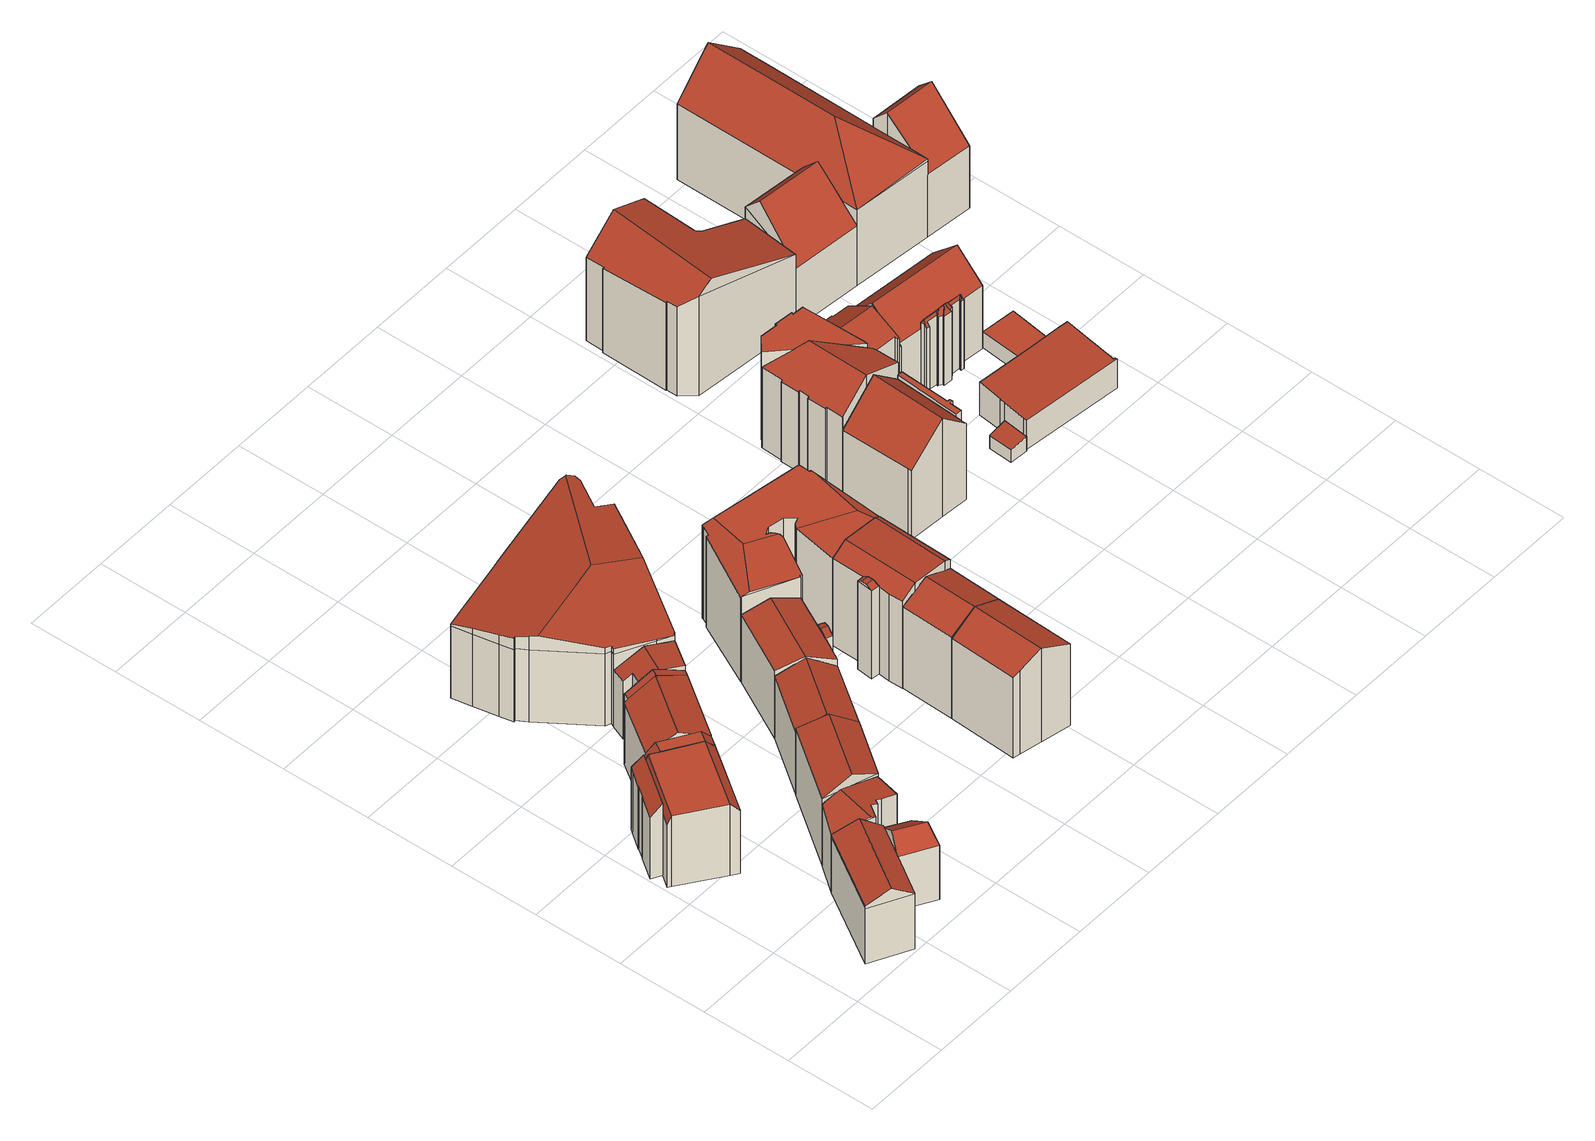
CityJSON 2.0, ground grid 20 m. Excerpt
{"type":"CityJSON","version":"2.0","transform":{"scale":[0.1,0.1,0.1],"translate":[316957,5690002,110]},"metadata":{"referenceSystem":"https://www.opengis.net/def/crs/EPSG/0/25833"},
"CityObjects":{
"building1":{"type":"Building","attributes":{"Dachtyp_tdc":"tdcGableRoof","Gemeindeschluessel":14713000,"Dachneigung":24.81,"QualitaetDacherkennung":63,"Geometrietyp2DReferenz":"3000","function":"31001_9998","roofType":"3100","measuredHeight":17.53},"geometry":[{"type":"MultiSurface","lod":"2","boundaries":[[[0,1,2,3]],[[1,4,5,2]],[[4,6,7,5]],[[6,8,9,7]],[[8,10,11,9]],[[10,12,13,11]],[[12,0,3,13]],[[14,15,16,17]],[[18,19,20,4,21,16,15]],[[0,17,16,21,1]],[[1,21,4]],[[6,20,19,8]],[[4,20,6]],[[8,19,18,10]],[[10,18,15,14,12]],[[12,14,17,0]],[[3,2,5,7,9,11,13]]],"semantics":{"surfaces":[{"type":"WallSurface"},{"type":"RoofSurface"},{"type":"GroundSurface"}],"values":[0,0,0,0,0,0,0,1,1,0,0,0,0,0,0,0,2]}}]},
"building2":{"type":"Building","attributes":{"Gemeindeschluessel":14713000,"Geometrietyp2DReferenz":"3000","function":"31001_9998","roofType":"9999"},"children":["building2-1","building2-2","building2-3"]},
"building2-1":{"type":"BuildingPart","attributes":{"Dachtyp_tdc":"tdcFreeFormRoof","Dachneigung":0.586,"QualitaetDacherkennung":63,"Geometrietyp2DReferenz":"3000","roofType":"5000","measuredHeight":18.32},"parents":["building2"],"geometry":[{"type":"MultiSurface","lod":"2","boundaries":[[[22,23,24,25]],[[23,26,27,24]],[[26,28,29,27]],[[28,30,31,29]],[[30,32,33,31]],[[32,34,35,33]],[[34,36,37,35]],[[38,22,25,39]],[[40,41,42,43,38,44,45,46]],[[47,48,49,50]],[[51,40,46,52,53,54,50,49]],[[30,51,49,32]],[[28,40,51,30]],[[32,49,48,34]],[[34,48,47,36]],[[22,43,42,23]],[[38,43,22]],[[23,42,41,26]],[[26,41,40,28]],[[25,24,27,29,31,33,35,37,55,56,57,58,39]],[[55,37,36,59]],[[57,56,60,61]],[[56,55,59,60]],[[39,58,62,38]],[[58,57,61,62]],[[60,59,50,54]],[[61,60,54,53,52]],[[62,44,38]],[[52,46,45]],[[61,52,45,44,62]],[[36,47,50,59]]],"semantics":{"surfaces":[{"type":"WallSurface"},{"type":"RoofSurface"},{"type":"GroundSurface"},{"type":"ClosureSurface"}],"values":[0,0,0,0,0,0,0,0,1,1,1,0,0,0,0,0,0,0,0,2,3,3,3,3,3,0,3,0,0,3,3]}}]},
"building2-2":{"type":"BuildingPart","attributes":{"Dachtyp_tdc":"tdcCutGableRoof","Dachneigung":0.052,"QualitaetDacherkennung":78,"Geometrietyp2DReferenz":"3000","roofType":"9999","measuredHeight":18.26},"parents":["building2"],"geometry":[{"type":"MultiSurface","lod":"2","boundaries":[[[47,63,64,37,36]],[[63,65,66,64]],[[65,67,68,66]],[[67,69,70,68]],[[69,71,72,70]],[[73,74,39,75]],[[74,76,44,62,58,39]],[[65,63,47,50,54]],[[76,74,73,71,69,67]],[[54,53,52,45,76,67,65]],[[37,64,66,68,70,72,75,39,58,57,56,55]],[[75,72,71,73]],[[45,44,76]],[[56,57,61,60]],[[57,58,62,61]],[[60,61,52,53,54]],[[61,62,44,45,52]],[[50,59,60,54]],[[36,37,55,59]],[[56,60,59,55]],[[47,36,59,50]]],"semantics":{"surfaces":[{"type":"WallSurface"},{"type":"RoofSurface"},{"type":"GroundSurface"},{"type":"ClosureSurface"}],"values":[0,0,0,0,0,0,0,1,1,1,2,3,0,3,3,3,3,0,3,3,3]}}]},
"building2-3":{"type":"BuildingPart","attributes":{"Dachtyp_tdc":"tdcPolyFlatRoof","Dachneigung":45.35,"QualitaetDacherkennung":39,"Geometrietyp2DReferenz":"3000","roofType":"2100","measuredHeight":18.46},"parents":["building2"],"geometry":[{"type":"MultiSurface","lod":"2","boundaries":[[[77,78,79,72,71]],[[78,80,81,79]],[[80,82,83,81]],[[82,84,85,83]],[[84,86,87,85]],[[86,88,89,87]],[[88,90,91,89]],[[90,92,93,91]],[[92,94,73,75,93]],[[94,92,90,88,86,84,82,80,78,77]],[[72,79,81,83,85,87,89,91,93,75]],[[77,71,73,94]],[[71,72,75,73]]],"semantics":{"surfaces":[{"type":"WallSurface"},{"type":"RoofSurface"},{"type":"GroundSurface"},{"type":"ClosureSurface"}],"values":[0,0,0,0,0,0,0,0,0,1,2,0,3]}}]},
"building3":{"type":"Building","attributes":{"Dachtyp_tdc":"tdcGableRoof","Gemeindeschluessel":14713000,"Dachneigung":37.12,"QualitaetDacherkennung":51,"Geometrietyp2DReferenz":"3000","function":"31001_9998","roofType":"3100","measuredHeight":17.14},"geometry":[{"type":"MultiSurface","lod":"2","boundaries":[[[95,96,97,98]],[[96,99,100,97]],[[99,6,101,100]],[[6,95,98,101]],[[99,96,102]],[[95,6,103]],[[96,95,103,102]],[[6,99,102,103]],[[98,97,100,101]]],"semantics":{"surfaces":[{"type":"WallSurface"},{"type":"RoofSurface"},{"type":"GroundSurface"}],"values":[0,0,0,0,0,0,1,1,2]}}]},
"building4":{"type":"Building","attributes":{"Dachtyp_tdc":"tdcFreeFormRoof","Gemeindeschluessel":14713000,"Dachneigung":12.21,"QualitaetDacherkennung":18,"Geometrietyp2DReferenz":"3000","function":"31001_9998","roofType":"5000","measuredHeight":17.22},"geometry":[{"type":"MultiSurface","lod":"2","boundaries":[[[104,105,106,107]],[[105,108,109,106]],[[108,110,111,109]],[[110,112,113,111]],[[112,114,115,113]],[[114,116,117,115]],[[116,118,2,117]],[[118,119,3,2]],[[119,104,107,3]],[[116,114,112,110,108,105,120,121,118]],[[121,120,104,119]],[[105,104,120]],[[119,118,121]],[[107,106,109,111,113,115,117,2,3]]],"semantics":{"surfaces":[{"type":"WallSurface"},{"type":"RoofSurface"},{"type":"GroundSurface"}],"values":[0,0,0,0,0,0,0,0,0,1,1,0,0,2]}}]},
"building5":{"type":"Building","attributes":{"Gemeindeschluessel":14713000,"Geometrietyp2DReferenz":"3000","function":"31001_9998","roofType":"9999"},"children":["building5-1","building5-2"]},
"building5-1":{"type":"BuildingPart","attributes":{"Dachtyp_tdc":"tdcGableRoof","Dachneigung":25.47,"QualitaetDacherkennung":74,"Geometrietyp2DReferenz":"3000","roofType":"3100","measuredHeight":19.34},"parents":["building5"],"geometry":[{"type":"MultiSurface","lod":"2","boundaries":[[[122,123,124,125]],[[126,127,128,129]],[[127,130,131,128]],[[130,122,125,131]],[[41,132,133,134,122]],[[135,136,133,132,137]],[[127,137,132,41,130]],[[126,135,137,127]],[[122,134,138,123]],[[130,41,122]],[[125,124,139,129,128,131]],[[129,139,140,126]],[[139,124,123,140]],[[138,134,133]],[[140,136,135,126]],[[123,138,133,136,140]]],"semantics":{"surfaces":[{"type":"WallSurface"},{"type":"RoofSurface"},{"type":"GroundSurface"},{"type":"ClosureSurface"}],"values":[0,0,0,0,1,1,0,0,0,0,2,3,3,0,3,3]}}]},
"building5-2":{"type":"BuildingPart","attributes":{"Dachtyp_tdc":"tdcGableRoof","Dachneigung":25.17,"QualitaetDacherkennung":37,"Geometrietyp2DReferenz":"3000","roofType":"3100","measuredHeight":19.37},"parents":["building5"],"geometry":[{"type":"MultiSurface","lod":"2","boundaries":[[[138,141,142,124,123]],[[141,143,144,142]],[[143,145,146,144]],[[145,147,148,146]],[[147,149,150,148]],[[149,151,152,150]],[[151,135,126,129,152]],[[147,145,143,141,138,133,153]],[[153,135,151,149,147]],[[129,139,124,142,144,146,148,150,152]],[[136,135,153]],[[139,129,126,140]],[[140,126,135,136]],[[133,136,153]],[[139,140,123,124]],[[138,123,140,136,133]]],"semantics":{"surfaces":[{"type":"WallSurface"},{"type":"RoofSurface"},{"type":"GroundSurface"},{"type":"ClosureSurface"}],"values":[0,0,0,0,0,0,0,1,1,2,0,3,3,0,3,3]}}]},
"building6":{"type":"Building","attributes":{"Dachtyp_tdc":"tdcFreeFormRoof","Gemeindeschluessel":14713000,"Dachneigung":18.06,"QualitaetDacherkennung":37,"Geometrietyp2DReferenz":"3000","function":"31001_9998","roofType":"5000","measuredHeight":19.32},"geometry":[{"type":"MultiSurface","lod":"2","boundaries":[[[154,155,156,157]],[[155,158,159,156]],[[158,160,161,159]],[[160,154,157,161]],[[158,155,162,163]],[[163,162,154,160]],[[160,158,163]],[[155,154,162]],[[157,156,159,161]]],"semantics":{"surfaces":[{"type":"WallSurface"},{"type":"RoofSurface"},{"type":"GroundSurface"}],"values":[0,0,0,0,1,1,0,0,2]}}]},
"building7":{"type":"Building","attributes":{"Dachtyp_tdc":"tdcFreeFormRoof","Gemeindeschluessel":14713000,"Dachneigung":31.48,"QualitaetDacherkennung":33,"Geometrietyp2DReferenz":"3000","function":"31001_9998","roofType":"5000","measuredHeight":18.34},"geometry":[{"type":"MultiSurface","lod":"2","boundaries":[[[164,165,166,167]],[[165,168,169,166]],[[168,170,171,169]],[[170,172,152,171]],[[172,173,150,152]],[[173,174,146,150]],[[174,175,176,146]],[[175,164,167,176]],[[172,170,168,177,178,173]],[[175,174,178,177,165,164]],[[174,173,178]],[[168,165,177]],[[167,166,169,171,152,150,146,176]]],"semantics":{"surfaces":[{"type":"WallSurface"},{"type":"RoofSurface"},{"type":"GroundSurface"}],"values":[0,0,0,0,0,0,0,0,1,1,0,0,2]}}]},
"building8":{"type":"Building","attributes":{"Dachtyp_tdc":"tdcGableRoof","Gemeindeschluessel":14713000,"Dachneigung":31.93,"QualitaetDacherkennung":53,"Geometrietyp2DReferenz":"3000","function":"31001_9998","roofType":"3100","measuredHeight":19.26},"geometry":[{"type":"MultiSurface","lod":"2","boundaries":[[[179,180,181,182]],[[183,184,185,186]],[[187,188,184,183]],[[188,180,185,184]],[[180,179,186,185]],[[179,187,183,186]],[[180,188,181]],[[187,179,182]],[[188,187,182,181]]],"semantics":{"surfaces":[{"type":"RoofSurface"},{"type":"GroundSurface"},{"type":"WallSurface"}],"values":[0,1,2,2,2,2,2,2,0]}}]},
"building9":{"type":"Building","attributes":{"Dachtyp_tdc":"tdcFreeFormRoof","Gemeindeschluessel":14713000,"Dachneigung":10.05,"QualitaetDacherkennung":13,"Geometrietyp2DReferenz":"3000","function":"31001_9998","roofType":"5000","measuredHeight":22.24},"geometry":[{"type":"MultiSurface","lod":"2","boundaries":[[[189,190,191,192]],[[190,193,194,191]],[[193,195,196,194]],[[195,197,198,196]],[[197,199,200,198]],[[199,201,202,200]],[[201,203,204,202]],[[203,205,206,204]],[[205,207,208,206]],[[207,209,210,208]],[[209,211,212,210]],[[211,213,214,212]],[[213,215,216,214]],[[215,217,218,216]],[[217,219,220,218]],[[219,221,222,220]],[[221,223,224,222]],[[223,225,226,224]],[[225,227,228,226]],[[227,229,230,228]],[[229,231,232,230]],[[231,189,192,232]],[[233,234,235,236,237,238,239,240,241]],[[242,243,244,245,246,247,248,249,250,251,239,238]],[[211,252,253,240,239,251,254,255,256,257]],[[213,257,256,215]],[[211,257,213]],[[215,256,255,217]],[[217,255,254,219]],[[219,254,251,250,221]],[[207,253,252,209]],[[205,241,240,253,207]],[[209,252,211]],[[221,250,249,223]],[[223,249,248,225]],[[225,248,247,227]],[[227,247,246,229]],[[229,246,245,231]],[[231,245,244,189]],[[189,244,243,190]],[[190,243,242,193]],[[193,242,238,237,195]],[[195,237,236,197]],[[197,236,235,199]],[[199,235,234,201]],[[201,234,233,203]],[[203,233,241,205]],[[192,191,194,196,198,200,202,204,206,208,210,212,214,216,218,220,222,224,226,228,230,232]]],"semantics":{"surfaces":[{"type":"WallSurface"},{"type":"RoofSurface"},{"type":"GroundSurface"}],"values":[0,0,0,0,0,0,0,0,0,0,0,0,0,0,0,0,0,0,0,0,0,0,1,1,1,0,0,0,0,0,0,0,0,0,0,0,0,0,0,0,0,0,0,0,0,0,0,2]}}]},
"building10":{"type":"Building","attributes":{"Gemeindeschluessel":14713000,"Geometrietyp2DReferenz":"3000","function":"31001_9998","roofType":"9999"},"children":["building10-1","building10-2"]},
"building10-1":{"type":"BuildingPart","attributes":{"Dachtyp_tdc":"tdcGableRoof","Dachneigung":20.44,"QualitaetDacherkennung":77,"Geometrietyp2DReferenz":"3000","roofType":"3100","measuredHeight":19.54},"parents":["building10"],"geometry":[{"type":"MultiSurface","lod":"2","boundaries":[[[258,259,260,261]],[[259,262,263,260]],[[262,264,263]],[[265,266,185,267]],[[266,268,269,185]],[[268,270,184,269]],[[270,271,272,184]],[[271,258,261,272]],[[268,266,265,273,264,262,259,258]],[[258,271,270,268]],[[261,260,263,274,267,185,269,184,272]],[[273,274,263,264]],[[265,267,274,273]]],"semantics":{"surfaces":[{"type":"WallSurface"},{"type":"RoofSurface"},{"type":"GroundSurface"},{"type":"ClosureSurface"}],"values":[0,0,0,0,0,0,0,0,1,1,2,3,3]}}]},
"building10-2":{"type":"BuildingPart","attributes":{"Dachtyp_tdc":"tdcGableRoof","Dachneigung":10.21,"QualitaetDacherkennung":53,"Geometrietyp2DReferenz":"3000","roofType":"3100","measuredHeight":18.08},"parents":["building10"],"geometry":[{"type":"MultiSurface","lod":"2","boundaries":[[[275,276,277,263,264]],[[276,278,279,277]],[[278,276,280]],[[275,281,282]],[[276,275,282,280]],[[281,278,280,282]],[[263,277,279,267,274]],[[267,279,278,281,273,265]],[[273,274,267,265]],[[275,264,273,281]],[[264,263,274,273]]],"semantics":{"surfaces":[{"type":"WallSurface"},{"type":"RoofSurface"},{"type":"GroundSurface"},{"type":"ClosureSurface"}],"values":[0,0,0,0,1,1,2,0,3,0,3]}}]},
"building11":{"type":"Building","attributes":{"Dachtyp_tdc":"tdcGableRoof","Gemeindeschluessel":14713000,"Dachneigung":24.51,"QualitaetDacherkennung":61,"Geometrietyp2DReferenz":"3000","function":"31001_9998","roofType":"3100","measuredHeight":24.2},"geometry":[{"type":"MultiSurface","lod":"2","boundaries":[[[283,284,285,286]],[[284,287,288,285]],[[287,289,290,288]],[[289,291,292,290]],[[291,293,294,292]],[[293,295,296,294]],[[295,283,286,296]],[[291,289,287,284,283]],[[283,295,293,291]],[[286,285,288,290,292,294,296]]],"semantics":{"surfaces":[{"type":"WallSurface"},{"type":"RoofSurface"},{"type":"GroundSurface"}],"values":[0,0,0,0,0,0,0,1,1,2]}}]},
"building12":{"type":"Building","attributes":{"Dachtyp_tdc":"tdcFreeFormRoof","Gemeindeschluessel":14713000,"Dachneigung":24.12,"QualitaetDacherkennung":63,"Geometrietyp2DReferenz":"3000","function":"31001_9998","roofType":"5000","measuredHeight":24.19},"geometry":[{"type":"MultiSurface","lod":"2","boundaries":[[[297,298,299,300]],[[298,301,302,299]],[[301,293,294,302]],[[293,303,290,294]],[[303,297,300,290]],[[293,301,298,304,291]],[[291,304,297,303]],[[298,297,304]],[[303,293,291]],[[300,299,302,294,290]]],"semantics":{"surfaces":[{"type":"WallSurface"},{"type":"RoofSurface"},{"type":"GroundSurface"}],"values":[0,0,0,0,0,1,1,0,0,2]}}]},
"building13":{"type":"Building","attributes":{"Dachtyp_tdc":"tdcFreeFormRoof","Gemeindeschluessel":14713000,"Dachneigung":0.219,"QualitaetDacherkennung":34,"Geometrietyp2DReferenz":"3000","function":"31001_9998","roofType":"5000","measuredHeight":25.01},"geometry":[{"type":"MultiSurface","lod":"2","boundaries":[[[305,306,307,308]],[[306,309,310,307]],[[309,311,312,310]],[[311,313,314,312]],[[313,315,316,314]],[[315,317,318,316]],[[317,319,320,318]],[[319,321,322,320]],[[321,323,324,322]],[[323,325,326,324]],[[325,327,328,326]],[[327,329,330,328]],[[329,331,332,330]],[[333,334,335]],[[317,315,336]],[[334,337,338]],[[339,340,341]],[[342,343,344]],[[327,325,345]],[[346,347,348,349,350,351,352,353,354,355,356,357,358,359,360,361,362,363,364,308,307,310,312,314,316,318,320,322,324,326,328,330,332,365,366,367]],[[331,368,365,332]],[[368,369,366,365]],[[369,340,367,366]],[[340,339,346,367]],[[335,334,338,370]],[[335,370,371,333]],[[319,317,336,372,345,325,323,321]],[[372,373,341,340,369,368,331,329,327,345]],[[344,343,374,375,376,377,378,379,380,381,339,341,373]],[[336,315,313,311,309,306,305,382,371,370,338,337,383,384,385,342,344,373,372]],[[339,381,347,346]],[[381,380,348,347]],[[380,379,349,348]],[[379,378,350,349]],[[378,377,351,350]],[[377,376,352,351]],[[376,375,353,352]],[[375,374,354,353]],[[374,343,355,354]],[[343,342,356,355]],[[342,385,357,356]],[[385,384,358,357]],[[384,383,359,358]],[[383,337,360,359]],[[337,334,361,360]],[[334,333,362,361]],[[333,371,363,362]],[[371,382,364,363]],[[382,305,308,364]]],"semantics":{"surfaces":[{"type":"WallSurface"},{"type":"GroundSurface"},{"type":"RoofSurface"}],"values":[0,0,0,0,0,0,0,0,0,0,0,0,0,0,0,0,0,0,0,1,0,0,0,0,2,2,2,2,2,2,0,0,0,0,0,0,0,0,0,0,0,0,0,0,0,0,0,0,0]}}]},
"building14":{"type":"Building","attributes":{"Gemeindeschluessel":14713000,"Geometrietyp2DReferenz":"3000","function":"31001_9998","roofType":"9999"},"children":["building14-1","building14-2"]},
"building14-1":{"type":"BuildingPart","attributes":{"Dachtyp_tdc":"tdcCutGableRoof","Dachneigung":28.68,"QualitaetDacherkennung":53,"Geometrietyp2DReferenz":"3000","roofType":"9999","measuredHeight":23.43},"parents":["building14"],"geometry":[{"type":"MultiSurface","lod":"2","boundaries":[[[386,387,388,389,390]],[[391,392,393,394,395]],[[392,386,390,393]],[[387,386,396,397]],[[391,387,397,398]],[[392,391,398,399]],[[386,392,399,396]],[[398,397,396,399]],[[390,389,394,393]],[[395,388,387,391]],[[395,394,389,388]]],"semantics":{"surfaces":[{"type":"WallSurface"},{"type":"RoofSurface"},{"type":"GroundSurface"},{"type":"ClosureSurface"}],"values":[0,0,0,1,0,1,0,1,2,0,3]}}]},
"building14-2":{"type":"BuildingPart","attributes":{"Dachtyp_tdc":"tdcCutGableRoof","Dachneigung":3.05,"QualitaetDacherkennung":64,"Geometrietyp2DReferenz":"3000","roofType":"9999","measuredHeight":24.73},"parents":["building14"],"geometry":[{"type":"MultiSurface","lod":"2","boundaries":[[[400,401,402,403]],[[401,404,405,402]],[[404,406,407,405]],[[406,408,409,407]],[[408,410,411,409]],[[410,395,394,411]],[[388,333,412,389]],[[333,413,414,412]],[[413,415,416,414]],[[415,400,403,416]],[[404,401,400,415]],[[413,333,388,395,410,408,406]],[[415,413,406,404]],[[403,402,405,407,409,411,394,389,412,414,416]],[[388,389,394,395]]],"semantics":{"surfaces":[{"type":"WallSurface"},{"type":"RoofSurface"},{"type":"GroundSurface"},{"type":"ClosureSurface"}],"values":[0,0,0,0,0,0,0,0,0,0,1,1,1,2,3]}}]},
"building15":{"type":"Building","attributes":{"Gemeindeschluessel":14713000,"Geometrietyp2DReferenz":"3000","function":"31001_9998","roofType":"9999"},"children":["building15-1","building15-2"]},
"building15-1":{"type":"BuildingPart","attributes":{"Dachtyp_tdc":"tdcGableRoof","Dachneigung":43.03,"QualitaetDacherkennung":52,"Geometrietyp2DReferenz":"3000","roofType":"3100","measuredHeight":25.44},"parents":["building15"],"geometry":[{"type":"MultiSurface","lod":"2","boundaries":[[[417,418,419,420]],[[418,421,422,419]],[[421,423,424,422]],[[425,426,427,428]],[[426,429,430,427]],[[429,431,432,430]],[[431,433,434,432]],[[433,435,436,434]],[[435,417,420,436]],[[431,429,426,425,423,421]],[[421,418,417,435,433,431]],[[420,419,422,424,428,427,430,432,434,436]],[[428,424,423,425]]],"semantics":{"surfaces":[{"type":"WallSurface"},{"type":"RoofSurface"},{"type":"GroundSurface"},{"type":"ClosureSurface"}],"values":[0,0,0,0,0,0,0,0,0,1,1,2,3]}}]},
"building15-2":{"type":"BuildingPart","attributes":{"Dachtyp_tdc":"tdcPolyFlatRoof","Dachneigung":0,"QualitaetDacherkennung":45,"Geometrietyp2DReferenz":"3000","roofType":"1000","measuredHeight":20.28},"parents":["building15"],"geometry":[{"type":"MultiSurface","lod":"2","boundaries":[[[437,438,439,424,423]],[[438,440,441,439]],[[440,442,443,441]],[[442,444,445,443]],[[444,446,447,445]],[[446,448,449,447]],[[448,450,425,428,449]],[[448,446,444,442,440,438,437,450]],[[428,424,439,441,443,445,447,449]],[[423,425,450,437]],[[423,424,428,425]]],"semantics":{"surfaces":[{"type":"WallSurface"},{"type":"RoofSurface"},{"type":"GroundSurface"},{"type":"ClosureSurface"}],"values":[0,0,0,0,0,0,0,1,2,0,3]}}]},
"building16":{"type":"Building","attributes":{"Gemeindeschluessel":14713000,"Geometrietyp2DReferenz":"3000","function":"31001_9998","roofType":"9999"},"children":["building16-1","building16-2","building16-3","building16-4"]},
"building16-1":{"type":"BuildingPart","attributes":{"Dachtyp_tdc":"tdcPolyFlatRoof","Dachneigung":0,"QualitaetDacherkennung":11,"Geometrietyp2DReferenz":"3000","roofType":"1000","measuredHeight":24.81},"parents":["building16"],"geometry":[{"type":"MultiSurface","lod":"2","boundaries":[[[451,452,453,454,455]],[[452,456,457,453]],[[456,458,459,457]],[[458,460,461,459]],[[460,462,463,461]],[[462,464,465,463]],[[464,466,467,468,465]],[[469,470,471,472,473]],[[470,474,471]],[[470,469,466,464,462,460,458,456,452,451,475,476,477]],[[454,453,457,459,461,463,465,468,478,479,472,471,480]],[[473,481,482,467,466,469]],[[473,472,479,481]],[[479,478,482,481]],[[478,468,467,482]],[[477,474,470]],[[455,475,451]],[[454,480,476,475,455]],[[480,471,474,477,476]]],"semantics":{"surfaces":[{"type":"WallSurface"},{"type":"RoofSurface"},{"type":"GroundSurface"},{"type":"ClosureSurface"}],"values":[0,0,0,0,0,0,0,0,0,1,2,0,3,3,3,0,0,3,3]}}]},
"building16-2":{"type":"BuildingPart","attributes":{"Dachtyp_tdc":"tdcGableRoof","Dachneigung":41.98,"QualitaetDacherkennung":54,"Geometrietyp2DReferenz":"3000","roofType":"3100","measuredHeight":26.74},"parents":["building16"],"geometry":[{"type":"MultiSurface","lod":"2","boundaries":[[[483,484,485,486]],[[484,487,488,485]],[[487,489,490,488]],[[489,491,492,490]],[[491,493,494,492]],[[493,495,496,494]],[[495,497,498,496]],[[497,455,454,498]],[[474,499,500,471]],[[499,501,502,503,500]],[[504,505,506,507,508]],[[505,509,419,506]],[[509,510,420,419]],[[510,483,486,420]],[[505,504,501,499,474,477,511]],[[511,475,455,497,495,493,491,489,487,484,483,510,509,505]],[[486,485,488,490,492,494,496,498,454,480,471,500,503,507,506,419,420]],[[476,475,511]],[[480,454,455,475,476]],[[477,476,511]],[[480,476,477,474,471]],[[504,508,502,501]],[[508,507,503,502]]],"semantics":{"surfaces":[{"type":"WallSurface"},{"type":"RoofSurface"},{"type":"GroundSurface"},{"type":"ClosureSurface"}],"values":[0,0,0,0,0,0,0,0,0,0,0,0,0,0,1,1,2,0,3,0,3,0,3]}}]},
"building16-3":{"type":"BuildingPart","attributes":{"Dachtyp_tdc":"tdcGableRoof","Dachneigung":35.59,"QualitaetDacherkennung":39,"Geometrietyp2DReferenz":"3000","roofType":"3100","measuredHeight":21.67},"parents":["building16"],"geometry":[{"type":"MultiSurface","lod":"2","boundaries":[[[512,513,514,515]],[[513,516,517,514]],[[516,473,472,517]],[[467,518,465,468]],[[518,519,520,465]],[[482,481,473,516,513,512,521,522,523,524,525,526]],[[526,527,528,529,530,519,518,467,482]],[[520,531,532,533,534,535,536,537,538,539,540,515,514,517,472,479,478,468,465]],[[519,530,531,520]],[[530,529,532,531]],[[529,528,533,532]],[[528,527,534,533]],[[527,526,535,534]],[[526,525,536,535]],[[525,524,537,536]],[[524,523,538,537]],[[523,522,539,538]],[[522,521,540,539]],[[521,512,515,540]],[[479,472,473,481]],[[478,479,481,482]],[[478,482,467,468]]],"semantics":{"surfaces":[{"type":"WallSurface"},{"type":"RoofSurface"},{"type":"GroundSurface"},{"type":"ClosureSurface"}],"values":[0,0,0,0,0,1,1,2,0,0,0,0,0,0,0,0,0,0,0,3,3,3]}}]},
"building16-4":{"type":"BuildingPart","attributes":{"Dachtyp_tdc":"tdcFreeFormRoof","Dachneigung":74.41,"QualitaetDacherkennung":50,"Geometrietyp2DReferenz":"3000","roofType":"5000","measuredHeight":18.69},"parents":["building16"],"geometry":[{"type":"MultiSurface","lod":"2","boundaries":[[[502,541,542,503]],[[541,543,439,542]],[[543,508,507,439]],[[544,508,543]],[[545,544,543,541]],[[545,541,502]],[[544,545,502,508]],[[503,542,439,507]],[[503,507,508,502]]],"semantics":{"surfaces":[{"type":"WallSurface"},{"type":"RoofSurface"},{"type":"GroundSurface"},{"type":"ClosureSurface"}],"values":[0,0,0,0,1,1,1,2,3]}}]},
"building17":{"type":"Building","attributes":{"Dachtyp_tdc":"tdcPolyFlatRoof","Gemeindeschluessel":14713000,"Dachneigung":5.96,"QualitaetDacherkennung":82,"Geometrietyp2DReferenz":"3000","function":"31001_9998","roofType":"2100","measuredHeight":3.8},"geometry":[{"type":"MultiSurface","lod":"2","boundaries":[[[546,547,548,549]],[[547,550,551,548]],[[547,546,552,553,550]],[[551,554,555,549,548]],[[550,553,554,551]],[[553,552,555,554]],[[552,546,549,555]]],"semantics":{"surfaces":[{"type":"WallSurface"},{"type":"RoofSurface"},{"type":"GroundSurface"}],"values":[0,0,1,2,0,0,0]}}]},
"building18":{"type":"Building","attributes":{"Dachtyp_tdc":"tdcFreeFormRoof","Gemeindeschluessel":14713000,"Dachneigung":22.62,"QualitaetDacherkennung":12,"Geometrietyp2DReferenz":"3000","function":"31001_9998","roofType":"5000","measuredHeight":28.24},"geometry":[{"type":"MultiSurface","lod":"2","boundaries":[[[556,557,558,559]],[[557,560,561,558]],[[560,562,563,561]],[[562,564,565,563]],[[564,566,567,565]],[[566,568,569,567]],[[568,570,571,569]],[[570,572,573,571]],[[572,574,575,573]],[[574,576,577,575]],[[576,578,579,577]],[[578,556,559,579]],[[566,580,581,578,576,574,572,570,568]],[[564,562,560,557,556,581,580]],[[556,578,581]],[[566,564,580]],[[559,558,561,563,565,567,569,571,573,575,577,579]]],"semantics":{"surfaces":[{"type":"WallSurface"},{"type":"RoofSurface"},{"type":"GroundSurface"}],"values":[0,0,0,0,0,0,0,0,0,0,0,0,1,1,0,0,2]}}]},
"building19":{"type":"Building","attributes":{"Dachtyp_tdc":"tdcPolyFlatRoof","Gemeindeschluessel":14713000,"Dachneigung":4.67,"QualitaetDacherkennung":72,"Geometrietyp2DReferenz":"3000","function":"31001_9998","roofType":"2100","measuredHeight":8.48},"geometry":[{"type":"MultiSurface","lod":"2","boundaries":[[[582,583,584,585]],[[583,586,587,584]],[[586,588,589,587]],[[588,590,591,589]],[[590,592,593,591]],[[592,594,595,593]],[[594,596,597,595]],[[596,598,599,597]],[[598,600,601,599]],[[600,602,603,601]],[[602,582,585,603]],[[602,600,598,596,594,592,590,588,586,583,582]],[[585,584,587,589,591,593,595,597,599,601,603]]],"semantics":{"surfaces":[{"type":"WallSurface"},{"type":"RoofSurface"},{"type":"GroundSurface"}],"values":[0,0,0,0,0,0,0,0,0,0,0,1,2]}}]},
"building20":{"type":"Building","attributes":{"Gemeindeschluessel":14713000,"Geometrietyp2DReferenz":"3000","function":"31001_9998","roofType":"9999"},"children":["building20-1","building20-2"]},
"building20-1":{"type":"BuildingPart","attributes":{"Dachtyp_tdc":"tdcGableRoof","Dachneigung":45.66,"QualitaetDacherkennung":66,"Geometrietyp2DReferenz":"3000","roofType":"3100","measuredHeight":22.04},"parents":["building20"],"geometry":[{"type":"MultiSurface","lod":"2","boundaries":[[[604,605,606,607]],[[605,608,609,606]],[[608,610,611,609]],[[610,612,613,611]],[[612,614,615,613]],[[614,616,617,615]],[[616,618,619,617]],[[618,620,621,619]],[[620,622,623,621]],[[618,616,614,612]],[[612,610,608,605,604,622,620,618]],[[607,606,609,611,613,615,617,619,621,623]],[[604,607,623,622]]],"semantics":{"surfaces":[{"type":"WallSurface"},{"type":"RoofSurface"},{"type":"GroundSurface"},{"type":"ClosureSurface"}],"values":[0,0,0,0,0,0,0,0,0,1,1,2,3]}}]},
"building20-2":{"type":"BuildingPart","attributes":{"Dachtyp_tdc":"tdcFreeFormRoof","Dachneigung":61.13,"QualitaetDacherkennung":20,"Geometrietyp2DReferenz":"3000","roofType":"5000","measuredHeight":19.55},"parents":["building20"],"geometry":[{"type":"MultiSurface","lod":"2","boundaries":[[[624,625,626]],[[625,627,628,626]],[[627,629,630,628]],[[629,631,632,630]],[[631,633,634,632]],[[633,635,604,607,634]],[[636,623,622]],[[636,637,638,623]],[[637,639,640,638]],[[639,641,642,640]],[[641,643,644,642]],[[643,645,646,644]],[[645,647,648,646]],[[647,649,650,648]],[[649,651,652,650]],[[651,653,654,652]],[[653,655,656,654]],[[655,657,658,656]],[[657,659,660,658]],[[659,661,662,660]],[[661,624,626,662]],[[657,655,663]],[[655,653,664,665,666,663]],[[653,651,664]],[[651,649,667,665,664]],[[649,647,668,667]],[[647,645,669,668]],[[645,643,641,670,671,672,669]],[[641,639,670]],[[639,637,671,670]],[[637,636,672,671]],[[636,635,673,674,675,666,665,667,668,669,672]],[[635,633,673]],[[633,631,629,627,625,624,674,673]],[[624,661,675,674]],[[661,659,657,663,666,675]],[[626,628,630,632,634,607,623,638,640,642,644,646,648,650,652,654,656,658,660,662]],[[622,604,635,636]],[[622,623,607,604]]],"semantics":{"surfaces":[{"type":"WallSurface"},{"type":"RoofSurface"},{"type":"GroundSurface"},{"type":"ClosureSurface"}],"values":[0,0,0,0,0,0,0,0,0,0,0,0,0,0,0,0,0,0,0,0,0,1,1,1,1,1,1,1,1,1,1,1,1,1,1,1,2,0,3]}}]},
"building21":{"type":"Building","attributes":{"Dachtyp_tdc":"tdcPolyFlatRoof","Gemeindeschluessel":14713000,"Dachneigung":0,"QualitaetDacherkennung":56,"Geometrietyp2DReferenz":"3000","function":"31001_9998","roofType":"1000","measuredHeight":4.18},"geometry":[{"type":"MultiSurface","lod":"2","boundaries":[[[676,677,678,679]],[[677,680,681,678]],[[680,682,683,681]],[[682,676,679,683]],[[682,680,677,676]],[[679,678,681,683]]],"semantics":{"surfaces":[{"type":"WallSurface"},{"type":"RoofSurface"},{"type":"GroundSurface"}],"values":[0,0,0,0,1,2]}}]},
"building22":{"type":"Building","attributes":{"name":"Institut für Medizinische Informatik Statistik und Epidemiologie","Gemeindeschluessel":14713000,"Geometrietyp2DReferenz":"3000","function":"31001_3023","roofType":"9999"},"children":["building22-1","building22-2","building22-3"]},
"building22-1":{"type":"BuildingPart","attributes":{"Dachtyp_tdc":"tdcGableRoof","Dachneigung":44.77,"QualitaetDacherkennung":45,"Geometrietyp2DReferenz":"3000","roofType":"3100","measuredHeight":25.73},"parents":["building22"],"geometry":[{"type":"MultiSurface","lod":"2","boundaries":[[[684,685,686,687,688,689]],[[685,690,691,686]],[[690,692,693,691]],[[692,694,695,693]],[[694,696,697,695]],[[692,690,685,684,698]],[[698,699,700,696,694,692]],[[701,687,686,691,693,695,697]],[[684,689,702,698]],[[688,687,701,703]],[[688,703,702,689]],[[702,699,698]],[[697,696,700,703,701]],[[703,700,699,702]]],"semantics":{"surfaces":[{"type":"WallSurface"},{"type":"RoofSurface"},{"type":"GroundSurface"},{"type":"ClosureSurface"}],"values":[0,0,0,0,0,1,1,2,0,3,3,0,3,3]}}]},
"building22-2":{"type":"BuildingPart","attributes":{"Dachtyp_tdc":"tdcHipAndGableRoof","Dachneigung":43.11,"QualitaetDacherkennung":39,"Geometrietyp2DReferenz":"3000","roofType":"5000","measuredHeight":28.69},"parents":["building22"],"geometry":[{"type":"MultiSurface","lod":"2","boundaries":[[[704,688,687,705]],[[706,707,708,709,697,696]],[[710,711,712,713]],[[711,714,715,712]],[[714,704,705,715]],[[707,716,717]],[[716,699,702,689,718,719,720,717]],[[711,710,721,722,707,717,720]],[[714,719,718,704]],[[711,720,719,714]],[[704,718,689,688]],[[706,716,707]],[[705,687,701,697,709,713,712,715]],[[696,700,706]],[[701,687,688,703]],[[697,701,703,700,696]],[[722,708,707]],[[713,709,708,721,710]],[[721,708,722]],[[716,706,700,699]],[[702,703,688,689]],[[703,702,699,700]]],"semantics":{"surfaces":[{"type":"WallSurface"},{"type":"RoofSurface"},{"type":"GroundSurface"},{"type":"ClosureSurface"}],"values":[0,0,0,0,0,1,1,1,0,0,0,0,2,0,3,3,0,3,3,0,3,3]}}]},
"building22-3":{"type":"BuildingPart","attributes":{"Dachtyp_tdc":"tdcGableRoof","Dachneigung":48.98,"QualitaetDacherkennung":59,"Geometrietyp2DReferenz":"3000","roofType":"3100","measuredHeight":26.1},"parents":["building22"],"geometry":[{"type":"MultiSurface","lod":"2","boundaries":[[[708,723,565,709]],[[723,724,563,565]],[[724,725,710,713,563]],[[724,723,726]],[[723,708,722,727,726]],[[725,724,726,727]],[[709,565,563,713]],[[721,710,725]],[[708,709,713,710,721]],[[725,727,722,721]],[[721,722,708]]],"semantics":{"surfaces":[{"type":"WallSurface"},{"type":"RoofSurface"},{"type":"GroundSurface"},{"type":"ClosureSurface"}],"values":[0,0,0,0,1,1,2,0,3,0,3]}}]}
},
"vertices":[
[190,218,147],[262,172,147],[262,172,5],[190,218,5],[275,164,147],[275,164,5],[229,92,147],[229,92,5],[208,59,147],[208,59,5],[174,6,147],[174,6,5],[86,52,147],[86,52,5],[86,52,155],[133,27,180],[235,189,180],[190,218,155],[174,6,148],[208,59,148],[229,92,148],[262,172,158],
[124,608,162],[126,607,162],[126,607,5],[124,608,5],[128,609,162],[128,609,5],[144,599,162],[144,599,5],[166,586,162],[166,586,5],[221,553,162],[221,553,5],[238,543,162],[238,543,5],[222,521,162],[222,521,5],[111,590,162],[111,590,5],[144,599,189],[128,609,167],[126,607,167],[124,608,164],[112,589,164],[130,578,188],[131,577,189],[222,521,169],[238,543,168],[221,553,188],[206,530,188],[166,586,188],[178,548,188],[182,546,188],[206,531,188],[206,530,5],[206,531,5],[178,548,5],[112,589,5],[206,530,162],[206,531,162],[178,548,162],[112,589,162],
[123,379,168],[123,379,5],[107,390,188],[107,390,5],[16,454,188],[16,454,5],[9,459,166],[9,459,5],[28,486,166],[28,486,5],[105,594,167],[111,590,185],[105,594,5],[112,589,188],
[28,486,189],[6,497,163],[6,497,5],[38,543,164],[38,543,5],[39,542,166],[39,542,5],[54,564,166],[54,564,5],[53,565,164],[53,565,5],[78,598,166],[78,598,5],[84,607,166],[84,607,5],[104,595,189],[104,595,5],[105,594,190],
[275,164,142],[322,135,143],[322,135,8],[275,164,8],[300,51,148],[300,51,8],[229,92,8],[309,87,179],[249,123,179],
[233,275,165],[359,247,158],[359,247,5],[233,275,5],[346,190,158],[346,190,5],[312,198,166],[312,198,5],[301,204,168],[301,204,5],[294,193,170],[294,193,5],[282,200,172],[282,200,5],[262,172,175],[190,218,156],[275,266,177],[255,177,177],
[207,724,166],[216,721,166],[216,721,7],[207,724,7],[332,678,166],[238,543,166],[238,543,7],[332,678,7],[128,609,166],[128,609,7],[183,576,200],[270,701,200],[216,721,171],[332,678,170],[271,701,200],[238,543,170],[216,721,170],[271,701,7],[271,701,166],
[222,737,168],[222,737,7],[243,729,180],[243,729,7],[257,724,189],[257,724,7],[279,716,201],[279,716,7],[306,706,187],[306,706,7],[340,689,169],[340,689,7],[271,701,201],
[345,430,178],[443,360,164],[443,360,6],[345,430,6],[361,247,164],[361,247,6],[233,275,178],[233,275,6],[397,393,199],[301,260,199],
[256,767,155],[269,801,153],[269,801,7],[256,767,7],[347,762,186],[347,762,7],[379,746,180],[379,746,7],[340,689,181],[306,706,188],[257,724,168],[274,760,167],[274,760,7],[324,773,191],[293,711,191],
[443,360,162],[531,484,163],[483,519,200],[394,395,200],[345,430,7],[434,553,7],[531,484,7],[443,360,7],[345,430,167],[434,553,168],
[289,1110,194],[331,1119,194],[331,1119,8],[289,1110,8],[555,1164,194],[555,1164,8],[570,1161,194],[570,1161,8],[579,1148,194],[579,1148,8],[576,1132,194],[576,1132,8],[533,1064,194],[533,1064,8],[566,1044,194],[566,1044,8],[546,1012,194],[546,1012,8],[383,749,194],[383,749,8],[381,750,194],[381,750,8],[379,746,194],[379,746,8],[347,762,194],[347,762,8],[269,801,194],[269,801,8],[272,809,194],[272,809,8],[260,813,194],[260,813,8],[180,928,194],[180,928,8],[165,951,194],[165,951,8],[162,949,194],[162,949,8],[156,980,194],[156,980,8],[145,1034,194],[145,1034,8],[136,1079,194],[136,1079,8],[566,1044,203],[533,1064,208],[576,1132,201],[579,1148,200],[570,1161,201],[569,1161,201],[394,957,231],[479,904,219],[546,1012,207],[555,1164,200],[331,1119,200],[289,1110,200],[136,1079,200],[145,1034,209],[156,980,218],[162,949,224],[165,951,224],[180,928,228],[189,916,231],[381,750,195],[383,749,195],[260,813,210],[272,809,209],[269,801,208],[347,762,198],
[560,666,203],[612,638,180],[612,638,7],[560,666,7],[576,569,181],[576,569,7],[576,569,180],[558,533,180],[531,484,180],[558,533,7],[482,519,203],[482,519,7],[434,553,181],[509,694,181],[509,694,7],[557,533,180],[557,533,7],
[576,569,182],[589,562,182],[589,562,7],[570,527,184],[570,527,7],[581,547,188],[557,533,184],[568,554,188],
[732,164,256],[683,174,229],[683,174,14],[732,164,14],[667,178,220],[667,178,14],[675,330,221],[675,330,14],[739,328,256],[739,328,14],[805,326,226],[805,326,14],[799,150,225],[799,150,14],
[679,450,224],[810,445,226],[810,445,14],[679,450,14],[811,445,226],[811,445,14],[675,330,224],[743,447,256],
[708,724,258],[691,744,258],[691,744,9],[708,724,9],[656,751,258],[656,751,9],[640,743,258],[640,743,9],[648,739,258],[648,739,9],[653,732,258],[653,732,9],[656,724,258],[656,724,9],[656,715,256],[656,715,9],[618,639,234],[618,639,9],[614,642,234],[614,642,9],[612,638,234],[612,638,9],[509,694,226],[509,694,9],[507,694,225],[507,694,9],[577,834,243],[577,834,9],[684,621,238],[815,617,248],[804,617,252],[655,726,258],[820,784,259],[819,767,259],[607,863,233],[590,854,247],[592,855,248],[817,808,259],[807,820,247],[814,811,259],[523,686,233],[607,863,9],[624,856,9],[626,859,9],[631,857,9],[632,861,9],[783,828,9],[782,825,9],[788,826,9],[788,821,9],[807,820,9],[817,808,9],[816,786,9],[819,786,9],[816,784,9],[820,784,9],[815,617,9],[684,621,9],[687,709,9],[695,719,9],[580,832,9],[589,850,9],[590,854,9],[580,832,245],[589,850,247],[794,652,259],[687,709,258],[593,759,258],[611,845,258],[788,821,250],[788,826,243],[782,825,246],[783,828,242],[632,861,231],[631,857,236],[626,859,235],[624,856,239],[695,719,258],[816,784,259],[819,786,259],[816,786,259],
[666,547,240],[682,547,240],[682,547,238],[682,547,13],[666,547,13],[681,508,240],[662,510,240],[662,510,13],[681,508,13],[681,508,238],[665,536,247],[682,535,247],[681,522,248],[664,523,248],
[815,617,249],[810,445,249],[810,445,13],[815,617,13],[796,445,256],[796,445,13],[713,448,261],[713,448,13],[679,450,238],[679,450,13],[678,482,237],[678,482,13],[684,621,13],[719,620,261],[719,620,13],[802,617,256],[802,617,13],
[989,848,193],[991,848,195],[991,848,20],[989,848,20],[1075,845,274],[1075,845,20],[1142,843,212],[1142,843,20],[1131,695,215],[1129,676,216],[1129,676,20],[1131,695,20],[1129,669,216],[1129,669,20],[1067,674,274],[1067,674,20],[985,680,197],[985,680,20],[985,689,197],[985,689,20],
[1142,843,222],[1154,843,222],[1154,843,20],[1148,730,222],[1148,730,20],[1154,729,222],[1154,729,20],[1155,722,222],[1155,722,20],[1147,722,222],[1147,722,20],[1145,694,222],[1145,694,20],[1131,695,222],
[995,1045,268],[1026,1072,268],[1026,1072,20],[995,1045,20],[995,1045,229],[1066,1068,268],[1066,1068,20],[1066,1072,268],[1066,1072,20],[1109,1068,268],[1109,1068,20],[1108,1063,268],[1108,1063,20],[1133,1061,268],[1133,1061,20],[1133,1060,268],[1133,1060,190],[1133,1060,20],[1135,916,268],[1135,909,268],[1135,909,20],[1135,916,20],[1135,916,201],[1135,909,257],[1037,1004,268],[1058,984,268],[1108,935,268],[1134,996,20],[1135,935,20],[1058,984,20],[1135,935,209],[1134,996,236],
[990,887,227],[987,887,225],[987,887,20],[990,887,20],[988,930,225],[988,930,20],[991,930,228],[991,930,20],[992,953,228],[992,953,20],[989,953,225],[989,953,20],[990,995,225],[990,995,20],[993,995,228],[993,995,20],[1142,902,254],[1142,902,20],[1143,896,254],[1143,896,186],[1143,896,20],[1144,843,253],[1056,846,287],[1056,846,20],[1144,843,20],[1144,843,186],[991,848,228],[989,848,227],[1058,984,287],
[1162,933,209],[1156,933,209],[1156,933,20],[1162,933,20],[1142,918,202],[1142,918,20],[1133,1061,190],[1167,1057,191],[1167,1057,20],[1171,925,206],[1228,920,206],[1228,914,204],[1233,914,204],[1235,927,210],[1241,985,236],[1248,1048,191],[1210,1052,191],[1211,1057,188],[1168,1061,187],[1168,1061,20],[1211,1057,20],[1210,1052,20],[1248,1048,20],[1241,985,20],[1235,927,20],[1233,914,20],[1228,914,20],[1228,920,20],[1171,925,20],
[1154,897,186],[1154,897,20],[1154,843,186],[1149,843,204],[1148,891,206],
[1303,720,59],[1297,670,59],[1297,670,21],[1303,720,21],[1296,663,59],[1296,663,21],[1259,720,54],[1255,666,54],[1255,666,21],[1259,720,21],
[1168,1467,267],[1165,1345,263],[1165,1345,20],[1168,1467,20],[1177,1337,257],[1177,1337,20],[1289,1326,211],[1289,1326,20],[1275,1195,211],[1275,1195,20],[1027,1220,276],[1027,1220,20],[1000,1251,250],[1000,1251,20],[1001,1276,248],[1001,1276,20],[999,1276,246],[999,1276,20],[1002,1429,236],[1002,1429,20],[1005,1428,238],[1005,1428,20],[1006,1472,235],[1006,1472,20],[1057,1217,302],[1083,1470,302],
[1526,641,100],[1526,636,100],[1526,636,25],[1526,641,25],[1296,663,100],[1296,663,25],[1297,670,100],[1297,670,25],[1303,720,104],[1303,720,25],[1305,733,105],[1305,733,25],[1311,787,110],[1311,787,25],[1440,773,110],[1440,773,25],[1512,766,110],[1512,766,25],[1536,763,110],[1536,763,25],[1522,641,100],[1522,641,25],
[1293,912,183],[1238,918,183],[1238,918,21],[1293,912,21],[1238,913,179],[1238,913,21],[1233,914,179],[1233,914,21],[1241,985,242],[1241,985,21],[1248,1048,177],[1248,1048,21],[1465,1025,177],[1465,1025,21],[1459,962,242],[1459,962,21],[1452,896,184],[1452,896,21],[1396,902,183],[1396,902,21],
[1325,901,199],[1325,901,200],[1325,901,21],[1302,904,199],[1302,904,21],[1302,898,190],[1302,898,21],[1295,899,190],[1295,899,21],[1294,904,199],[1294,904,21],[1293,912,199],[1396,902,199],[1391,893,199],[1391,893,21],[1390,889,199],[1390,889,21],[1383,890,199],[1383,890,21],[1383,891,199],[1383,891,21],[1384,895,199],[1384,895,21],[1361,897,199],[1361,897,21],[1361,893,199],[1361,893,21],[1352,890,199],[1352,890,21],[1352,887,199],[1352,887,21],[1333,889,199],[1333,889,21],[1333,892,199],[1333,892,21],[1326,896,199],[1326,896,21],[1324,897,199],[1324,897,21],[1341,896,214],[1346,894,210],[1346,897,217],[1341,898,217],[1353,898,214],[1357,902,207],[1388,898,207],[1387,893,206],[1388,895,206],[1389,898,207],[1298,908,207],[1329,905,207],[1332,901,213],
[1530,887,64],[1512,766,64],[1512,766,23],[1530,887,23],[1440,773,64],[1440,773,23],[1452,896,64],[1452,896,23],
[1615,1290,243],[1735,1279,243],[1735,1279,20],[1615,1290,20],[1615,1290,215],[1615,1290,221],[1734,1277,245],[1734,1277,20],[1731,1246,278],[1731,1246,20],[1721,1148,180],[1721,1148,20],[1614,1159,181],[1614,1159,20],[1615,1257,278],[1615,1200,221],[1615,1194,215],[1615,1257,20],[1615,1257,221],[1615,1257,215],
[1618,1529,215],[1618,1529,20],[1614,1159,215],[1434,1179,215],[1434,1179,173],[1434,1179,20],[1435,1310,215],[1437,1610,215],[1437,1610,20],[1435,1310,20],[1618,1609,215],[1618,1609,20],[1614,1159,221],[1524,1307,307],[1618,1529,221],[1618,1609,221],[1526,1609,307],[1434,1260,215],[1434,1215,215],
[1275,1195,173],[1289,1326,241],[1435,1310,241],[1285,1289,281],[1434,1273,281]
]}
